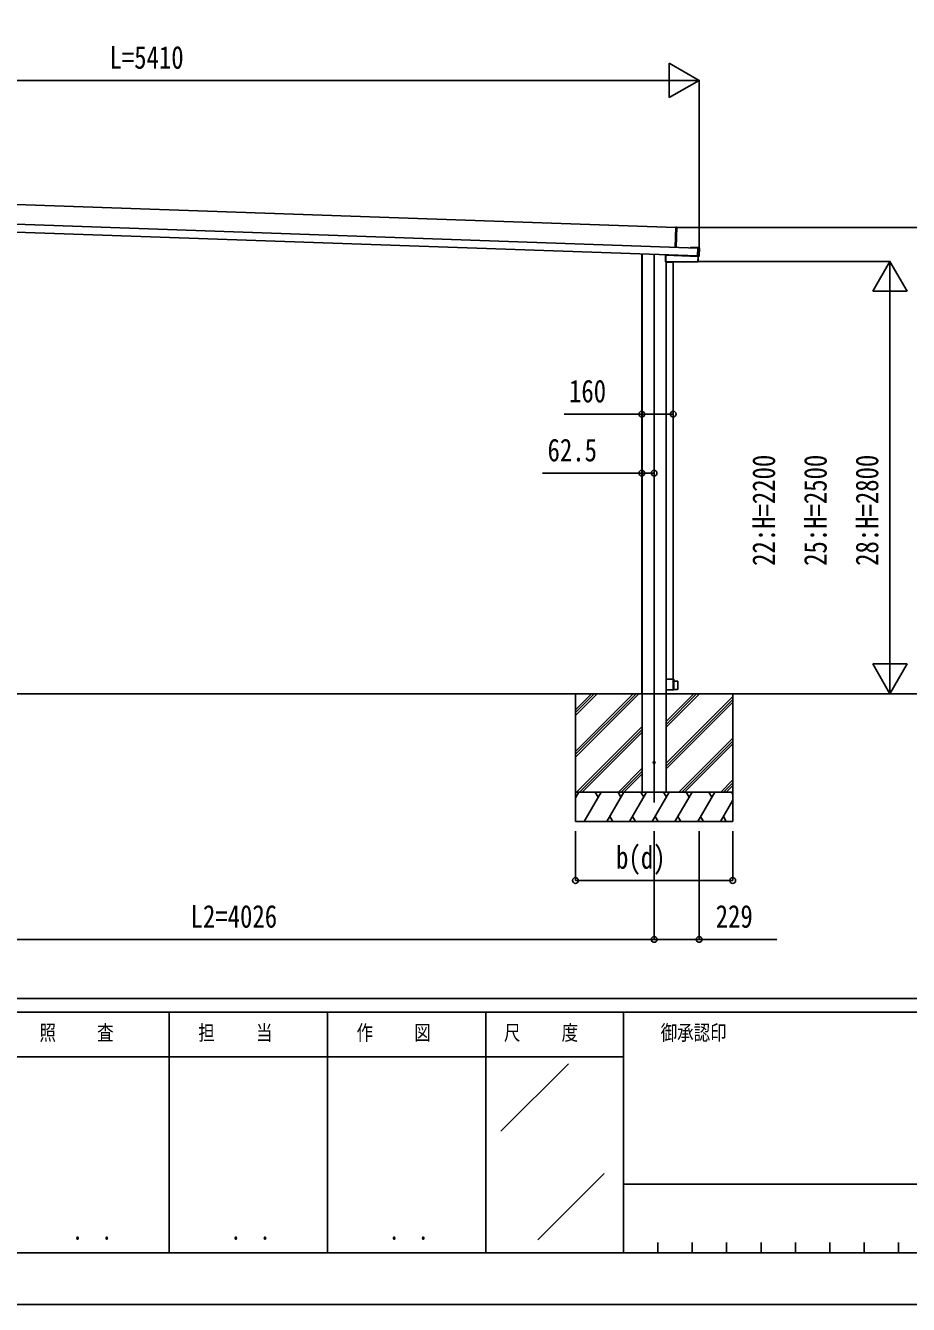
# Model space of a CAD drawing. Units: millimetres, scale not verified. Extents: x -14718 to 14718, y -10395 to 10395.
# Drawn here: x 4607 to 9097, y -10395 to -3887 of the extents above; entities that cross this region are included whole.
import ezdxf
from ezdxf.enums import TextEntityAlignment as Align

# ---------------------------------------------------------------- set-up
doc = ezdxf.new("R2010")
doc.units = ezdxf.units.MM
doc.header["$LTSCALE"] = 50
for name, color, linetype in [('0-3_YKK_12', 2, 'Continuous'), ('0-4_YKK_A1', 4, 'Continuous'), ('0-5_YKK_D', 6, 'Continuous'), ('0-6_YKK_ZWAK', 7, 'Continuous')]:
    doc.layers.add(name, color=color, linetype=linetype)
doc.styles.add('ＭＳ ゴシック', font='')
doc.styles.get('ＭＳ ゴシック').set_extended_font_data('MS Gothic')

msp = doc.modelspace()

# ---------------------------------------------------------------- linework, layer by layer
at = {"layer": '0-3_YKK_12'}
msp.add_line((7803.59, -7840.01), (7803.59, -5048.52), dxfattribs=at)
at = {"layer": '0-4_YKK_A1'}
for p, q in [((3174.81, -4750), (7913.92, -4915.5)), ((8024.21, -5059.43), (2629.57, -4871.05)), ((8025.61, -5019.46), (2630.96, -4831.07)), ((7914.01, -4913), (7910.45, -5014.94)), ((7914.01, -4913), (7914.03, -4912.5)), ((7919.53, -4913.53), (7914.01, -4913)), ((7914.03, -4912.5), (7919.54, -4913.03)), ((7920, -4913.54), (7916.44, -5015.48)), ((7741.09, -5049.55), (7741.09, -7287.51)), ((7742.29, -5049.59), (7742.29, -7287.51)), ((7742.69, -5049.6), (7742.69, -7787.51)), ((7862.49, -5056.3), (7862.49, -5089.77)), ((7862.49, -5056.3), (7862.87, -5056.31)), ((7863.17, -5056.01), (7862.79, -5056)), ((7862.87, -5056.31), (7863.17, -5056.31)), ((7862.87, -5056.31), (7862.87, -5089.39)), ((7862.99, -5055.8), (7862.99, -5053.8)), ((7863.17, -5056.31), (7863.18, -5056.01)), ((7863.18, -5056.01), (8025.72, -5061.69)), ((7863.34, -5055.81), (7863.64, -5055.81)), ((7863.34, -5055.82), (7863.64, -5055.83)), ((7863.64, -5055.81), (7863.64, -5053.83)), ((8025.23, -5061.47), (7863.64, -5055.83)), ((7910.43, -5015.44), (7910.45, -5014.94)), ((7910.45, -5014.94), (7915.97, -5015.47)), ((7915.97, -5015.47), (7916.44, -5015.48)), ((7996.65, -5017.95), (7996.72, -5015.95)), ((8002.64, -5018.15), (8002.71, -5016.16)), ((8002.71, -5016.16), (8012.71, -5016.5)), ((8012.64, -5018.5), (8012.71, -5016.5)), ((8012.71, -5016.5), (8018.7, -5016.71)), ((8018.63, -5018.71), (8018.7, -5016.71)), ((8018.7, -5016.71), (8032.19, -5017.19)), ((8024.18, -5060.47), (8024.17, -5060.82)), ((8024.17, -5060.82), (8025.37, -5060.86)), ((8024.17, -5060.82), (8024.17, -5060.82)), ((8024.17, -5060.82), (8025.37, -5060.86)), ((8025.25, -5060.86), (8025.23, -5061.47)), ((8025.53, -5061.48), (8025.23, -5061.47)), ((8025.37, -5060.86), (8025.37, -5060.86)), ((8025.53, -5061.48), (8025.55, -5060.87)), ((8032.67, -5019.16), (8025.63, -5018.92)), ((8025.64, -5061.66), (8025.67, -5060.87)), ((8025.64, -5061.66), (8025.66, -5060.88)), ((8025.65, -5018.42), (8025.66, -5018.07)), ((8026.86, -5018.11), (8025.66, -5018.07)), ((8025.66, -5018.07), (8025.66, -5018.07)), ((8026.86, -5018.11), (8025.66, -5018.07)), ((8027.74, -5061.76), (8025.72, -5061.69)), ((8025.96, -5060.92), (8025.96, -5061)), ((8031.66, -5061.19), (8025.96, -5061)), ((8026.86, -5018.11), (8026.86, -5018.11)), ((8027.2, -5017.01), (8027.16, -5018.11)), ((8027.44, -5089.78), (8028.41, -5062.08)), ((8027.46, -5018.02), (8033.16, -5018.22)), ((8027.46, -5018.02), (8027.46, -5018.1)), ((8027.74, -5061.76), (8027.73, -5062.06)), ((8028.12, -5061.77), (8027.74, -5061.76)), ((8028.03, -5062.07), (8028.41, -5062.08)), ((8030.62, -5062.16), (8028.41, -5062.08)), ((8031.66, -5061.19), (8031.21, -5060.72)), ((8031.23, -5060.22), (8032.67, -5019.16)), ((8031.73, -5060.24), (8031.23, -5060.22)), ((8033.16, -5019.18), (8031.73, -5060.24)), ((8031.73, -5060.24), (8032.17, -5060.71)), ((8033.64, -5018.74), (8032.17, -5060.71)), ((8033.16, -5019.18), (8032.67, -5019.16)), ((8032.68, -5018.66), (8033.16, -5018.22)), ((8033.64, -5018.74), (8033.16, -5019.18)), ((8033.73, -5059.26), (8035.09, -5020.29)), ((7862.87, -5089.39), (7862.49, -5089.77)), ((7862.79, -5090.07), (7863.17, -5089.69)), ((7862.79, -5090.07), (8027.15, -5090.06)), ((7863.17, -5089.39), (7862.87, -5089.39)), ((7863.17, -5089.39), (7863.17, -5089.69)), ((7863.17, -5089.69), (8026.78, -5089.68)), ((7864.49, -5090.07), (7864.49, -7787.51)), ((7864.49, -5090.52), (7864.89, -5090.52)), ((7864.89, -5090.52), (7864.89, -7213.01)), ((7864.89, -5090.52), (7865.19, -5090.52)), ((7865.19, -5090.52), (7900.59, -5090.52)), ((7871.99, -5090.52), (7871.99, -5090.32)), ((7874.99, -5090.32), (7871.99, -5090.32)), ((7874.99, -5090.07), (7874.99, -5090.32)), ((7874.99, -5090.32), (7874.99, -5090.52)), ((7898.49, -5090.32), (7895.49, -5090.32)), ((7895.49, -5090.52), (7895.49, -5090.32)), ((7898.49, -5090.32), (7898.49, -5090.52)), ((7900.59, -5090.52), (7901.09, -5090.52)), ((7901.09, -5090.52), (7901.09, -7213.01)), ((8026.78, -5089.38), (8026.78, -5089.68)), ((8026.78, -5089.68), (8027.15, -5090.06)), ((8027.44, -5089.78), (8027.08, -5089.4)), ((7864.49, -7213.01), (7864.89, -7213.01)), ((7864.89, -7213.01), (7865.19, -7213.01)), ((7865.76, -7213.01), (7865.19, -7213.01)), ((7865.19, -7244.21), (7865.46, -7213.3)), ((7865.76, -7213.01), (7865.96, -7213.01)), ((7901.39, -7213.31), (7901.39, -7244.21)), ((7902.69, -7213.01), (7903.12, -7213.01)), ((7903.12, -7213.01), (7903.32, -7213.01)), ((7903.62, -7213.3), (7903.89, -7244.21)), ((7923.59, -7223.2), (7904, -7222.86)), ((7923.89, -7223.5), (7923.89, -7264.91)), ((2640.06, -7287.5), (8538.71, -7287.51)), ((7403.59, -7287.51), (7403.59, -7937.51)), ((7403.59, -7581.48), (7697.57, -7287.51)), ((7403.59, -7595.63), (7711.71, -7287.51)), ((7403.59, -7609.77), (7725.85, -7287.51)), ((7403.59, -7369.35), (7485.43, -7287.51)), ((7403.59, -7383.49), (7499.58, -7287.51)), ((7403.59, -7397.64), (7513.72, -7287.51)), ((7741.09, -7287.51), (7741.39, -7287.51)), ((7741.39, -7287.51), (7741.99, -7287.51)), ((7864.49, -7457.24), (8034.22, -7287.51)), ((7864.49, -7443.1), (8020.08, -7287.51)), ((7864.49, -7428.95), (8005.94, -7287.51)), ((7865.39, -7267.21), (7865.19, -7244.21)), ((7865.89, -7267.51), (7865.69, -7267.51)), ((7901.09, -7267.51), (7865.89, -7267.51)), ((7902.69, -7267.51), (7901.09, -7267.51)), ((7901.39, -7244.21), (7901.39, -7267.21)), ((7903.19, -7267.51), (7902.69, -7267.51)), ((7903.39, -7267.51), (7903.19, -7267.51)), ((7903.89, -7244.21), (7903.69, -7267.21)), ((7904, -7265.56), (7923.59, -7265.21)), ((8203.59, -7287.51), (8203.59, -7937.51)), ((7864.49, -7641.08), (8203.59, -7301.99)), ((7864.49, -7655.23), (8203.59, -7316.13)), ((7864.49, -7669.37), (8203.59, -7330.27)), ((7409.7, -7787.51), (7742.69, -7454.52)), ((7423.84, -7787.51), (7742.69, -7468.66)), ((7437.98, -7787.51), (7742.69, -7482.8)), ((7930.2, -7787.51), (8203.59, -7514.12)), ((7944.34, -7787.51), (8203.59, -7528.26)), ((7958.48, -7787.51), (8203.59, -7542.4)), ((7621.83, -7787.51), (7742.69, -7666.65)), ((7635.97, -7787.51), (7742.69, -7680.79)), ((7650.12, -7787.51), (7742.69, -7694.93)), ((8142.33, -7787.51), (8203.59, -7726.25)), ((8156.47, -7787.51), (8203.59, -7740.39)), ((8203.59, -7787.51), (7403.59, -7787.51)), ((7403.59, -7816.45), (7420.3, -7787.51)), ((7448.13, -7937.51), (7534.74, -7787.51)), ((7519.74, -7813.49), (7504.73, -7787.51)), ((7563.61, -7937.51), (7650.21, -7787.51)), ((7635.21, -7813.49), (7620.21, -7787.51)), ((7679.08, -7937.51), (7765.68, -7787.51)), ((7750.68, -7813.49), (7735.68, -7787.51)), ((7794.55, -7937.51), (7881.15, -7787.51)), ((7866.15, -7813.49), (7851.15, -7787.51)), ((7910.02, -7937.51), (7996.62, -7787.51)), ((7981.62, -7813.49), (7966.62, -7787.51)), ((8025.49, -7937.51), (8112.09, -7787.51)), ((8097.09, -7813.49), (8082.09, -7787.51)), ((8170.61, -7787.51), (8203.59, -7754.53)), ((8203.59, -7797.95), (8197.56, -7787.51)), ((7405.3, -7813.49), (7403.59, -7810.53)), ((8140.96, -7937.51), (8203.59, -7829.02)), ((7403.59, -7937.51), (8203.59, -7937.51)), ((7578.6, -7911.53), (7593.6, -7937.51)), ((7694.08, -7911.53), (7709.07, -7937.51)), ((7809.55, -7911.53), (7824.54, -7937.51)), ((7925.01, -7911.53), (7940.01, -7937.51)), ((8040.49, -7911.53), (8055.48, -7937.51)), ((8155.96, -7911.53), (8170.95, -7937.51))]:
    msp.add_line(p, q, dxfattribs=at)
for points in [[(7915.97, -5015.47), (7919.53, -4913.53), (7920, -4913.54)], [(7863.34, -5053.82), (7863.34, -5055.81), (7862.99, -5055.8)], [(7990.22, -5015.72), (7990.4, -5017.73), (8025.39, -5018.95)], [(7990.22, -5015.72), (7996.72, -5015.95), (8002.71, -5016.16)], [(8024.18, -5060.47), (8024.2, -5059.97), (8025.63, -5018.92), (8025.65, -5018.42)], [(8024.2, -5059.97), (8031.23, -5060.22), (8031.21, -5060.72), (8024.18, -5060.47)], [(8025.65, -5018.42), (8032.68, -5018.66), (8032.67, -5019.16)], [(8025.87, -5060.9), (8025.91, -5060.91), (8025.96, -5060.92)], [(8026.78, -5089.38), (8027.08, -5089.4), (8028.03, -5062.07), (8027.73, -5062.06)], [(8027.46, -5018.1), (8027.4, -5018.1), (8027.36, -5018.11)], [(7895.49, -5090.07), (7895.49, -5090.32), (7874.99, -5090.32)], [(7865.96, -7213.01), (7901.09, -7213.01), (7902.69, -7213.01)], [(7902.39, -7267.21), (7902.39, -7244.21), (7902.39, -7213.31)], [(7741.99, -7287.51), (7742.29, -7287.51), (7742.59, -7287.51), (7742.69, -7287.51)]]:
    msp.add_lwpolyline(points, dxfattribs=at)
msp.add_lwpolyline([(7863.17, -5089.39), (7863.17, -5056.31), (8027.73, -5062.06), (8026.78, -5089.38)], close=True, dxfattribs=at)
msp.add_circle((7803.59, -7637.51), 5, dxfattribs=at)
for centre, radius, start, end in [((7917.48, -4913.21), 2.07, 351.06854, 4.93146), ((7919.5, -4913.53), 0.5, 358, 84.5), ((7863.17, -5056.31), 0.3, 88.05611, 180.04719), ((7863.17, -5056.31), 0.3, 88.19064, 179.87538), ((7863.17, -5056.31), 0.3, 90.16173, 180.04449), ((7863.17, -5056.17), 0.159, 86.02272, 89.97728), ((8025.35, -5064.57), 3.71, 81.82188, 89.76035), ((8025.73, -5061.49), 0.2, 178, 268), ((8027.1, -5014.11), 4.01, 266.55184, 273.90119), ((8027.73, -5062.06), 0.3, 357.94657, 87.94647), ((8030.73, -5059.16), 3, 268, 358), ((8031.23, -5060.22), 0.501, 268.24971, 357.75029), ((8032.09, -5020.18), 3, 358, 88), ((8032.66, -5019.17), 0.501, 358.24971, 87.75029), ((7863.17, -5089.39), 0.301, 180.24971, 269.75029), ((7871.69, -5090.32), 0.3, 0, 54.36863), ((7898.79, -5090.32), 0.3, 125.63137, 180), ((8026.78, -5089.38), 0.301, 270.23913, 357.76087), ((7865.76, -7213.31), 0.3, 90, 179.5), ((7901.09, -7213.31), 0.3, 0, 90), ((7902.69, -7213.31), 0.3, 90, 180), ((7903.32, -7213.31), 0.3, 0.5, 90), ((7904, -7222.56), 0.3, 180.5, 271.40297), ((7923.59, -7223.5), 0.3, 0, 89), ((7865.69, -7267.21), 0.3, 180.5, 270), ((7901.09, -7267.21), 0.3, 270, 0), ((7902.69, -7267.21), 0.3, 180, 270), ((7903.39, -7267.21), 0.3, 270, 359.5), ((7904, -7265.86), 0.3, 90.71637, 179.5), ((7923.59, -7264.91), 0.3, 271, 0)]:
    msp.add_arc(centre, radius, start, end, dxfattribs=at)
for centre, major_axis, ratio, start_param, end_param in [((7862.79, -5056.3), (-0.3, 0.01), 0.998133, 4.7490956, 6.3180268), ((7862.79, -5055.8), (-0.2, 0.007), 0.998133, 1.607503, 3.1764341), ((7862.87, -5055.81), (0, 0.5), 0.061125, 3.1027435, 3.1394501), ((7863.17, -5055.81), (0.007, 0.2), 0.854479, 3.1782993, 4.712389), ((7863.17, -5055.81), (0.47, -0.016), 0.425228, 4.7490956, 6.2831853), ((7863.17, -5055.81), (-0.011, 0.2), 0.151815, 3.0913179, 3.1280246), ((7863.14, -5055.81), (0.201, -0.007), 0.992577, 6.2831853, 6.3180268), ((7863.14, -5055.81), (-0.501, 0.017), 0.998133, 3.1415927, 3.1764341), ((7915.94, -5015.46), (-0.013, 0.504), 0.060033, 4.3753319, 4.7012916), ((8025.73, -5061.49), (0.5, -0.017), 0.4, 3.1415927, 4.712389), ((8025.36, -5060.9), (0.6, -0.021), 0.061163, 6.2831853, 7.8539816), ((8025.97, -5060.7), (-0.01, -0.3), 0.998135, 5.4691958, 6.2831853), ((8026.86, -5018.08), (0.6, -0.021), 0.061163, 4.712389, 6.2831853), ((8027.45, -5018.32), (-0.01, -0.3), 0.998135, 3.1415927, 3.9545103), ((8028.11, -5062.07), (0.3, -0.01), 0.998135, 0, 1.5707963), ((8031.67, -5060.69), (0.342, -0.367), 0.99628, 5.4996506, 7.06672), ((8033.14, -5018.72), (0.367, 0.342), 0.99628, 5.4996506, 7.06672), ((7862.79, -5089.77), (0.213, 0.213), 0.99628, 2.358058, 3.9251274), ((8027.14, -5089.76), (-0.209, 0.217), 0.996405, 2.3754474, 3.9077379)]:
    msp.add_ellipse(centre, major_axis=major_axis, ratio=ratio, start_param=start_param, end_param=end_param, dxfattribs=at)
at = {"layer": '0-5_YKK_D'}
for p, q in [((8032.59, -4166.38), (7881.03, -4078.88)), ((7881.03, -4078.88), (7881.03, -4253.88)), ((2797.59, -4166.38), (7857.59, -4166.38)), ((8032.59, -4166.38), (7729.48, -4166.38)), ((8032.59, -4166.38), (7881.03, -4253.88)), ((8032.59, -5019.18), (8032.59, -4165.38)), ((7919.44, -4915.51), (9804.59, -4915.51)), ((8025.73, -5087.51), (9004.59, -5087.51)), ((9003.59, -5087.51), (8916.09, -5239.06)), ((9003.59, -5087.51), (9091.09, -5239.06)), ((9003.59, -5087.51), (9003.59, -5390.62)), ((8916.09, -5239.06), (9091.09, -5239.06)), ((9003.59, -7112.51), (9003.59, -5262.51)), ((7741.09, -6164.5), (7741.09, -6165.5)), ((9003.59, -7287.51), (9003.59, -6984.4)), ((9003.59, -7287.51), (8916.09, -7135.95)), ((9091.09, -7135.95), (8916.09, -7135.95)), ((9003.59, -7287.51), (9091.09, -7135.95)), ((8504.59, -7287.51), (9004.59, -7287.51)), ((8539.71, -7287.51), (9804.59, -7287.51)), ((7403.59, -7987.51), (7403.59, -8238.51)), ((7803.59, -7987.51), (7803.59, -8538.5)), ((7803.59, -7987.51), (7803.59, -8538.5)), ((8032.59, -7987.51), (8032.59, -8538.5)), ((8203.59, -7987.51), (8203.59, -8238.51)), ((7403.59, -8237.51), (8203.59, -8237.51)), ((3777.59, -8537.5), (7803.59, -8537.5))]:
    msp.add_line(p, q, dxfattribs=at)
for points in [[(7901.09, -5864.5), (7741.09, -5864.5), (7345.99, -5864.5)], [(7803.59, -6164.5), (7741.09, -6164.5), (7236.79, -6164.5)], [(7803.59, -8537.5), (8032.59, -8537.5), (8427.69, -8537.5)]]:
    msp.add_lwpolyline(points, dxfattribs=at)
for centre in [(7741.09, -5864.5), (7901.09, -5864.5), (7741.09, -6164.5), (7803.59, -6164.5), (7403.59, -8237.51), (8203.59, -8237.51), (7803.59, -8537.5), (7803.59, -8537.5), (8032.59, -8537.5)]:
    msp.add_circle(centre, 14.88, dxfattribs=at)
at = {"layer": '0-6_YKK_ZWAK'}
for p, q in [((13632.57, -8837.5), (-13667.43, -8837.5)), ((5337.57, -8907.5), (5337.57, -10132.5)), ((6142.57, -8907.5), (6142.57, -10132.5)), ((6947.57, -8907.5), (6947.57, -10132.5)), ((7647.57, -8907.5), (6947.57, -8907.5)), ((11261.32, -8907.5), (7647.57, -8907.5)), ((7647.57, -8907.5), (7647.57, -10132.5)), ((6947.57, -9135), (4532.57, -9135)), ((6947.57, -9135), (7647.57, -9135)), ((7024.87, -9514.02), (7367.63, -9171.25)), ((7212.35, -10065.96), (7549.12, -9729.19)), ((7647.57, -9782.5), (11261.32, -9782.5)), ((7822.57, -10080), (7822.57, -10132.5)), ((7997.57, -10080), (7997.57, -10132.5)), ((8172.57, -10080), (8172.57, -10132.5)), ((8347.57, -10080), (8347.57, -10132.5)), ((8522.57, -10080), (8522.57, -10132.5)), ((8697.57, -10080), (8697.57, -10132.5)), ((8872.57, -10080), (8872.57, -10132.5)), ((9047.57, -10080), (9047.57, -10132.5)), ((4532.57, -10132.5), (6947.57, -10132.5)), ((6947.57, -10132.5), (7647.57, -10132.5)), ((7647.57, -10132.5), (11261.32, -10132.5))]:
    msp.add_line(p, q, dxfattribs=at)
msp.add_lwpolyline([(-14717.5, -10395), (14717.5, -10395), (14717.5, 10395), (-14717.5, 10395)], close=True, dxfattribs=at)
msp.add_lwpolyline([(6947.57, -8907.5), (4532.57, -8907.5), (4532.57, -10132.5)], dxfattribs=at)

# ---------------------------------------------------------------- texts
at = {"layer": '0-5_YKK_D', "style": 'ＭＳ ゴシック', "width": 0.8}
for s, p in [('L=5410', (5033.59, -4141.38)), ('160', (7370.99, -5839.5)), ('62.5', (7261.79, -6139.5)), ('b(d)', (7610.39, -8212.51)), ('L2=4026', (5446.19, -8512.5)), ('229', (8117.09, -8512.5))]:
    msp.add_text(s, height=115.5, dxfattribs=at).set_placement(p, align=Align.BOTTOM_LEFT)
for s, p in [('22:H=2200', (8453.59, -6636.91)), ('25:H=2500', (8716.09, -6636.91)), ('28:H=2800', (8978.59, -6636.91))]:
    msp.add_text(s, height=115.5, rotation=90, dxfattribs=at).set_placement(p, align=Align.BOTTOM_LEFT)
at = {"layer": '0-6_YKK_ZWAK', "style": 'ＭＳ ゴシック', "width": 0.8}
for s, height, p in [('照     査', 76.98, (4677.47, -9073.75)), ('担     当', 76.98, (5485.27, -9073.75)), ('作     図', 76.98, (6290.27, -9073.75)), ('尺     度', 76.98, (7039.97, -9073.75)), ('御承認印', 76.98, (7836.98, -9073.75)), ('． ．', 90.71, (4847.5, -10095.23)), ('． ．', 90.71, (5652.5, -10095.23)), ('． ．', 90.71, (6457.5, -10095.23))]:
    msp.add_text(s, height=height, dxfattribs=at).set_placement(p, align=Align.BOTTOM_LEFT)

doc.saveas('drawing.dxf')
